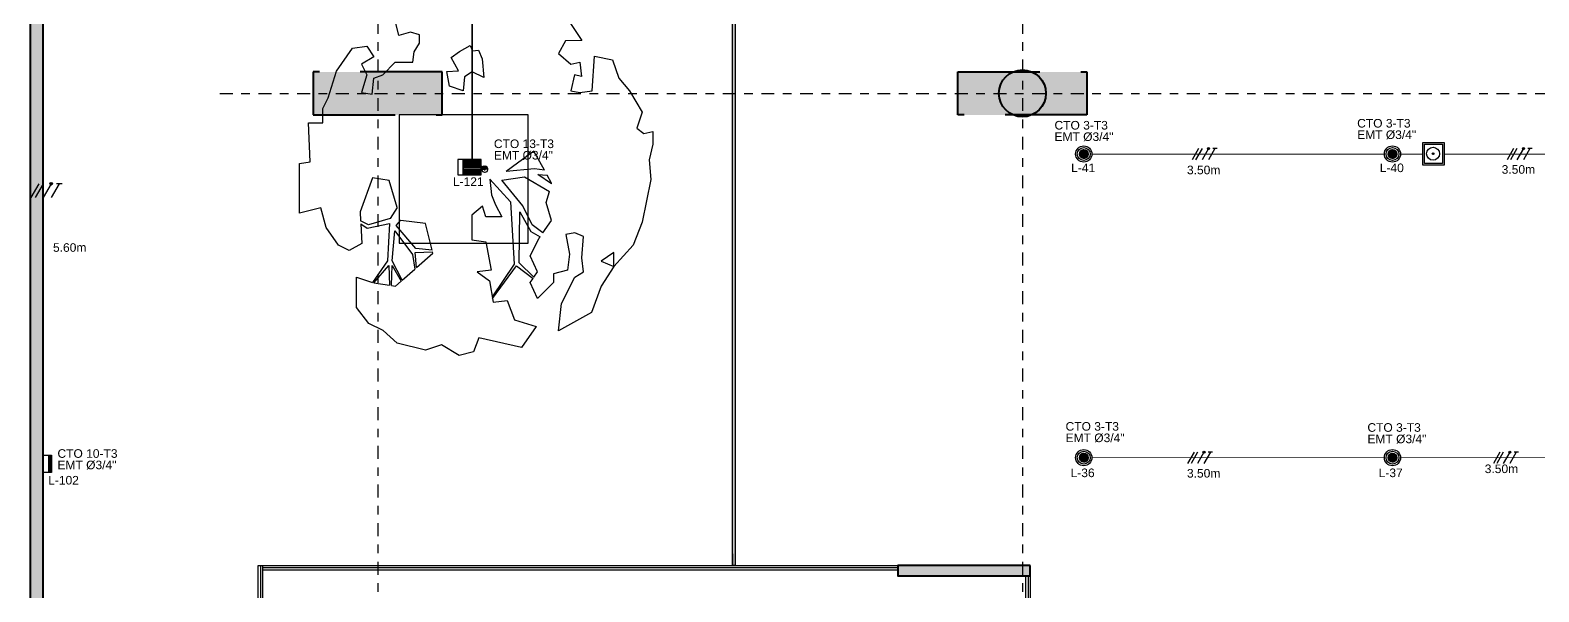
# Model space of a CAD drawing. Header units: millimetres. Extents: x -1568 to 501, y 36 to 962.
# Drawn here: x 238.93 to 256.48, y 63.11 to 69.65 of the extents above; entities that cross this region are included whole.
import ezdxf
from ezdxf.enums import TextEntityAlignment as Align
from ezdxf.lldxf.tags import DXFTag

# ---------------------------------------------------------------- set-up
doc = ezdxf.new("R2010")
doc.units = ezdxf.units.MM
doc.linetypes.add('CENTER', pattern=[0.7, 0.3, -0.2, 0, -0.2])
doc.linetypes.add('HIDDEN2', pattern=[4.7625, 3.175, -1.5875])
for name, color, linetype in [('-ALAMBRADO', 7, 'Continuous'), ('AMOBLAMIENTO', 252, 'Continuous'), ('AREA PARQUEO', 253, 'Continuous'), ('EJE-ESTRUCTURA', 254, 'CENTER'), ('GG_EMERGENCIA 03', 1, 'Continuous'), ('GG_ILUMINACIÓN 15', 3, 'Continuous'), ('JCA_COTAS', 252, 'Continuous'), ('JCA_HATCH 254', 252, 'Continuous'), ('LUZ LED INDIRECTA', 7, 'Continuous'), ('TEXTOS MEDIDAS', 7, 'Continuous')]:
    doc.layers.add(name, color=color, linetype=linetype)
for name, color, linetype, lineweight in [('-CN-GYD-TUBERÍA TOMACORRIENTE', 5, 'Continuous', 5), ('-CN-GYD-TUBERÍA TOMACORRIENTE PVC', 86, 'Continuous', 18), ('_TEXTO', 7, 'Continuous', 9), ('LUMINARIA DE EMERGENCIA PARA SOBREPONER', 1, 'Continuous', 25), ('TEXTOS', 7, 'Continuous', 20)]:
    doc.layers.add(name, color=color, linetype=linetype, lineweight=lineweight)
doc.layers.add('A-HATCH CONCRETO', color=7, linetype='Continuous', true_color=0xb8b8b8)
doc.layers.add('HACHTCOLUMNA', color=7, linetype='Continuous', true_color=0x404040)
doc.layers.add('Estructura', color=7, linetype='Continuous', lineweight=40, true_color=0x383838)
doc.layers.add('Muro', color=7, linetype='Continuous', lineweight=40, true_color=0x2b2b2b)
doc.styles.add('CORPORATIVO', font='simplex.shx')
doc.styles.get("Standard").update_dxf_attribs({"font": 'arial.ttf'})
tags = doc.linetypes.add('EMT_LINE', pattern='A,0.5,-0.2,["EMT",Standard,S=0.1,R=0,X=-0.1,Y=-0.05],-0.25', length=0.95).pattern_tags.tags
tags[6] = DXFTag(74, 10)
tags = doc.linetypes.add('PVC_LINE', pattern='A,0.5,-0.2,["PVC",Standard,S=0.1,R=0,X=-0.1,Y=-0.05],-0.25', length=0.95).pattern_tags.tags
tags[6] = DXFTag(74, 10)

# ---------------------------------------------------------------- blocks, each defined once
blk = doc.blocks.new('Estructura cubierta')
at = {"layer": 'HACHTCOLUMNA'}
h = blk.add_hatch(color=256, dxfattribs=at)
h.paths.add_polyline_path([(1954.25, -5893.749), (1954.25, -5894.249), (1955.75, -5894.249), (1955.75, -5893.749)])
h.paths.add_polyline_path([(1963.25, -5893.749), (1963.25, -5894.249), (1961.75, -5894.249), (1961.75, -5893.749)])
h.paths.add_polyline_path([(1970.25, -5893.749), (1970.25, -5894.249), (1971.75, -5894.249), (1971.75, -5893.749)])
h.paths.add_polyline_path([(1979.248, -5893.749), (1979.248, -5894.249), (1977.748, -5894.249), (1977.748, -5893.749)])
at = {"layer": 'JCA_HATCH 254', "transparency": 33554687}
h = blk.add_hatch(dxfattribs=at)
h.set_pattern_fill('ANGLE', color=256)
h.set_pattern_definition([(0, (0, 0), (0, 6.985), [5.08, -1.905]), (90, (0, 0), (-6.985, 4e-16), [5.08, -1.905])])
h.paths.add_polyline_path([(1955.25, -5904.924), (1955.25, -5903.424), (1954.75, -5903.424), (1954.75, -5904.924)])
h.paths.add_polyline_path([(1955.25, -5909.549), (1955.25, -5911.949), (1954.75, -5911.949), (1954.75, -5909.549)])
h.paths.add_polyline_path([(1954.25, -5893.749), (1954.25, -5894.249), (1955.75, -5894.249), (1955.75, -5893.749)])
h.paths.add_polyline_path([(1963.25, -5893.749), (1963.25, -5894.249), (1961.75, -5894.249), (1961.75, -5893.749)])
h.paths.add_polyline_path([(1970.25, -5893.749), (1970.25, -5894.249), (1971.75, -5894.249), (1971.75, -5893.749)])
at = {"layer": 'EJE-ESTRUCTURA', "ltscale": 0.5}
for p, q in [((1955, -5855.354), (1955, -5914.914)), ((1962.5, -5855.354), (1962.5, -5914.914)), ((1953.163, -5893.999), (1984.533, -5893.999))]:
    blk.add_line(p, q, dxfattribs=at)
at = {"layer": 'Estructura', "linetype": 'HIDDEN2', "ltscale": 0.3}
for points in [[(1954.25, -5893.749), (1954.25, -5894.249), (1955.75, -5894.249), (1955.75, -5893.749)], [(1963.25, -5893.749), (1963.25, -5894.249), (1961.75, -5894.249), (1961.75, -5893.749)]]:
    blk.add_lwpolyline(points, close=True, dxfattribs=at)
blk = doc.blocks.new('ap-2')
for points in [[(-184.365, -96.7149), (-184.2503, -96.7094), (-184.2089, -96.7816), (-184.24, -96.8435), (-184.3434, -96.9158), (-184.4572, -96.9467), (-184.4262, -97.0706), (-184.7159, -97.0706), (-184.7262, -97.0087), (-184.9539, -97.019), (-184.9539, -96.9364), (-185.0366, -96.9364), (-185.0987, -96.9055), (-185.254, -96.8554), (-185.3885, -96.7625), (-185.3989, -96.6799), (-185.3368, -96.6386), (-185.2954, -96.7109), (-185.2333, -96.6799), (-185.1299, -96.7109), (-185.1195, -96.649), (-185.2126, -96.6386), (-185.2333, -96.587), (-185.3057, -96.5148), (-185.3057, -96.4116), (-185.3671, -96.4041), (-185.4177, -96.373), (-185.4647, -96.3724), (-185.48, -96.4255), (-185.4609, -96.4942), (-185.5716, -96.5207), (-185.6008, -96.441), (-185.6319, -96.373), (-185.6845, -96.3031), (-185.6989, -96.1948), (-185.6472, -96.102), (-185.6472, -95.9884), (-185.6679, -95.8955), (-185.6161, -95.813), (-185.6058, -95.7304), (-185.6161, -95.6169), (-185.5644, -95.5756), (-185.5437, -95.5033), (-185.4314, -95.43), (-185.4299, -95.524), (-185.3575, -95.5653), (-185.2954, -95.493), (-185.3057, -95.4414), (-185.223, -95.4311), (-185.2333, -95.4724), (-185.1402, -95.493), (-185.1299, -95.4414), (-185.1402, -95.3692), (-185.3402, -95.3561), (-185.3202, -95.2509), (-185.2126, -95.2144), (-185.1402, -95.1524), (-185.0159, -95.0786), (-184.9228, -95.1096), (-184.8918, -95.0683), (-184.9021, -95.0167), (-184.8297, -95.0167), (-184.7366, -95.0374), (-184.6228, -95.027), (-184.3745, -95.0786), (-184.24, -95.1302), (-184.1158, -95.2438), (-184.1986, -95.2438), (-184.1468, -95.316), (-184.1158, -95.2438), (-184.002, -95.316), (-183.8487, -95.3727), (-183.7409, -95.5646), (-183.9012, -95.5471), (-184.0537, -95.4708), (-184.0848, -95.4192), (-184.1675, -95.4296), (-184.2917, -95.4192), (-184.3124, -95.4708), (-184.302, -95.5224), (-184.1882, -95.5018), (-184.0951, -95.5121), (-184.0744, -95.5947), (-184.0227, -95.5947), (-183.9296, -95.6876), (-184.0227, -95.7289), (-184.0467, -95.7129)], [(-184.598, -95.6061), (-184.6524, -95.6851), (-184.6478, -95.6304)], [(-184.598, -95.6061), (-184.6021, -95.605), (-184.6478, -95.6304)], [(-184.6187, -95.8949), (-184.6394, -95.7628), (-184.5539, -95.6181)], [(-184.3127, -95.6553), (-184.3848, -95.605), (-184.4883, -95.636), (-184.5539, -95.6181)], [(-184.678, -95.6471), (-184.7883, -95.7082), (-184.6694, -95.8683)], [(-184.678, -95.6471), (-184.6853, -95.7039), (-184.6694, -95.8683)], [(-184.6248, -95.9652), (-184.5333, -95.9545), (-184.4763, -95.9318), (-184.4055, -95.894), (-184.4055, -95.9869), (-184.4676, -96.0075), (-184.4159, -96.0695), (-184.271, -96.0695), (-184.2607, -95.9869), (-184.0951, -95.9559), (-184.0848, -96.0385), (-184.033, -95.9662), (-183.9089, -95.9456), (-183.9192, -95.863), (-183.8054, -95.8217), (-183.7671, -95.6954), (-183.6447, -95.7797), (-183.7019, -96.0282), (-183.7019, -96.0282), (-183.6192, -96.0591), (-183.5985, -96.1417), (-183.6606, -96.2449), (-183.6295, -96.3378), (-183.6709, -96.5029), (-183.7433, -96.5855), (-183.7433, -96.5855), (-183.7847, -96.6681), (-183.8778, -96.7403), (-184.0537, -96.7403), (-184.0227, -96.6474), (-184.0225, -96.6465)], [(-184.3127, -95.6553), (-184.3587, -95.7174), (-184.4688, -95.7723), (-184.6187, -95.8949)], [(-184.0534, -95.7084), (-184.1386, -95.7934), (-184.4349, -95.7891), (-184.3206, -95.7258), (-184.29, -95.6712)], [(-184.0534, -95.7084), (-184.0848, -95.6876), (-184.1779, -95.7289), (-184.2813, -95.6773), (-184.29, -95.6712)], [(-184.1199, -95.8094), (-184.0467, -95.7129)], [(-183.9302, -95.9492), (-184.1199, -95.8094)], [(-184.6248, -95.9652), (-184.4923, -95.8431), (-184.1302, -95.8229)], [(-184.1302, -95.8229), (-183.9394, -95.9507)], [(-185.3327, -96.1899), (-185.369, -96.1403), (-185.4034, -96.0793), (-185.3729, -96.0641), (-185.3767, -96.0298), (-185.3251, -96.0088), (-185.2161, -95.9993), (-185.2505, -96.0679), (-185.22, -96.1118), (-185.1397, -96.1194), (-185.1665, -96.1995), (-185.2525, -96.2147), (-185.2563, -96.1461), (-185.3327, -96.1899)], [(-184.2117, -96.3004), (-184.3664, -96.3382), (-184.3848, -96.4823), (-184.3857, -96.4826)], [(-184.2117, -96.3004), (-184.2214, -96.3941), (-184.3557, -96.5084), (-184.3857, -96.4826)], [(-184.1107, -96.3901), (-184.1938, -96.296), (-184.2027, -96.2982)], [(-184.1107, -96.3901), (-184.1977, -96.398), (-184.2027, -96.2982)], [(-184.0373, -96.4732), (-184.1502, -96.532), (-184.3241, -96.5163), (-184.1858, -96.4138), (-184.1016, -96.4005)], [(-184.0373, -96.4732), (-184.1016, -96.4005)], [(-184.4594, -96.5038), (-184.6171, -96.5493), (-184.6334, -96.6468), (-184.4347, -96.7182), (-184.3819, -96.7157)], [(-184.4594, -96.5038), (-184.3952, -96.5438), (-184.3596, -96.6699), (-184.3819, -96.7157)], [(-184.0056, -96.5369), (-184.1226, -96.532), (-184.0318, -96.4795)], [(-184.0056, -96.5369), (-184.002, -96.5133), (-184.0318, -96.4795)], [(-184.365, -96.7149), (-184.3399, -96.6778), (-184.3675, -96.5478), (-184.1502, -96.5596), (-184.0225, -96.6465)], [(-184.0214, -96.639), (-184.1226, -96.5517), (-184.0074, -96.5485)], [(-184.0214, -96.639), (-184.0074, -96.5485)]]:
    blk.add_lwpolyline(points)
blk = doc.blocks.new('A$C2b4e84c0')
at = {"layer": 'A-HATCH CONCRETO', "ltscale": 0.01}
h = blk.add_hatch(color=256, dxfattribs=at)
h.dxf.hatch_style = 1
h.paths.add_polyline_path([(-1.393, 18.349), (-1.543, 18.349), (-1.543, -35.957), (-1.393, -35.957)])
h = blk.add_hatch(color=256, dxfattribs=at)
h.dxf.hatch_style = 1
h.paths.add_polyline_path([(10.09, -23.607), (8.55, -23.607), (8.55, -23.727), (10.09, -23.727)])
at = {"layer": 'JCA_HATCH 254'}
h = blk.add_hatch(color=256, dxfattribs=at)
h.dxf.hatch_style = 1
h.paths.add_polyline_path([(6.628, 11.197), (6.658, 11.197), (6.658, -23.607), (6.628, -23.607)])
blk.add_line((6.628, -23.468), (6.628, -23.607))
blk.add_lwpolyline([(6.628, 11.197), (6.658, 11.197), (6.658, -23.607), (6.628, -23.607)], close=True)
at = {"layer": 'AMOBLAMIENTO', "linetype": 'Continuous', "lineweight": -3, "ltscale": 0.3, "transparency": 33554687}
for p, q in [((1.11, -23.607), (8.55, -23.607)), ((1.135, -23.607), (1.135, -25.277)), ((8.55, -23.632), (1.16, -23.632)), ((10.065, -23.727), (10.065, -26.638))]:
    blk.add_line(p, q, dxfattribs=at)
for points in [[(1.16, -23.607), (1.16, -25.277), (1.11, -25.277), (1.11, -23.607)], [(1.16, -23.657), (8.55, -23.657), (8.55, -23.607)], [(10.09, -23.727), (10.09, -26.638), (10.04, -26.638), (10.04, -23.727), (10.09, -23.727)]]:
    blk.add_lwpolyline(points, dxfattribs=at)
at = {"layer": 'AREA PARQUEO'}
blk.add_lwpolyline([(2.75, -18.357), (2.75, -19.852), (4.25, -19.852), (4.25, -18.357)], close=True, dxfattribs=at)
at = {"layer": 'Estructura', "ltscale": 0.01}
blk.add_circle((10, -18.107), 0.273, dxfattribs=at)
at = {"layer": 'Muro'}
for points in [[(-1.543, -35.957), (-1.393, -35.957), (-1.393, 18.349), (-1.543, 18.349), (-1.543, -35.957)], [(10.09, -23.607), (8.55, -23.607), (8.55, -23.727), (10.09, -23.727), (10.09, -23.607)]]:
    blk.add_lwpolyline(points, dxfattribs=at)
at = {"layer": 'JCA_COTAS', "xscale": 2, "yscale": 2, "zscale": 2, "rotation": 270.0000001197043}
blk.add_blockref('ap-2', (195.733, -388.356), dxfattribs=at)
at = {"layer": 'Muro'}
blk.add_blockref('Estructura cubierta', (-1952.5, 5875.892), dxfattribs=at)
blk = doc.blocks.new('A$C186cc0d2')
at = {"lineweight": 5}
h = blk.add_hatch(dxfattribs=at)
h.set_pattern_fill('ANSI31', color=8, scale=0.0005)
h.set_pattern_definition([(45, (0.06305, 0.06305), (-0.00112253, 0.00112253), [])])
edge = h.paths.add_edge_path()
edge.add_arc((0.063, 0.063), 0.0342, 0, 360)
at = {"ltscale": 0.3}
for radius in [0.063, 0.05, 0.0342]:
    blk.add_circle((0.063, 0.063, 0), radius, dxfattribs=at)
blk = doc.blocks.new('GG_BALA COB SP 1')
at = {"lineweight": 5}
h = blk.add_hatch(dxfattribs=at)
h.set_pattern_fill('ANSI31', color=8)
h.paths.add_polyline_path([(100, -18), (-100, -18), (-100, -50), (100, -50)])
at = {"ltscale": 0.3}
for points in [[(-100, 50), (100, 50), (100, -50), (-100, -50), (-100, 50)], [(-100, -18), (100, -18)]]:
    blk.add_lwpolyline(points, dxfattribs=at)
blk = doc.blocks.new('A$Cc7fbbbd8')
at = {"layer": 'GG_EMERGENCIA 03', "ltscale": 0.3}
h = blk.add_hatch(dxfattribs=at)
h.set_pattern_fill('ANSI31', color=256, scale=0.0005, angle=90)
h.set_pattern_definition([(135, (0.0614115, 0.0595737), (-0.00112253, -0.00112253), [])])
edge = h.paths.add_edge_path()
edge.add_arc((0.0614, 0.1), 0.00475, 0, 360)
for points in [[(-0.005, 0.0348), (-0.005, 0.1606), (0.1278, 0.1606), (0.1278, 0.0348)], [(0.005, 0.0448), (0.005, 0.1506), (0.1178, 0.1506), (0.1178, 0.0448)]]:
    blk.add_lwpolyline(points, close=True, dxfattribs=at)
for radius in [0.0376, 0.00475]:
    blk.add_circle((0.0614, 0.1), radius, dxfattribs=at)
blk = doc.blocks.new('3x')
at = {"layer": '-ALAMBRADO'}
h = blk.add_hatch(color=256, dxfattribs=at)
edge = h.paths.add_edge_path()
edge.add_arc((0.078, 0.13), 0.025, 0, 360)
for p, q in [((-0.152, 0.13), (-0.302, -0.13)), ((-0.072, 0.13), (-0.222, -0.13)), ((0.078, 0.13), (-0.072, -0.13)), ((0.228, 0.13), (0.078, -0.13))]:
    blk.add_line(p, q, dxfattribs=at)
blk.add_lwpolyline([(0.278, 0.13), (0.178, 0.13)], dxfattribs=at)
blk.add_circle((0.078, 0.13), 0.025, dxfattribs=at)
blk = doc.blocks.new('*U60')
at = {"layer": '-ALAMBRADO'}
blk.add_blockref('3x', (0, 0), dxfattribs=at)
blk = doc.blocks.new('A$C8c352c3c')
at = {"color": 2}
for p, q in [((0.289, 0.18), (0.079, 0.18)), ((0.079, 0.18), (0.079, 0)), ((0.289, 0), (0.289, 0.18)), ((0.349, 0.18), (0.293, 0.18)), ((0.293, 0), (0.293, 0.18)), ((0.349, 0), (0.349, 0.18)), ((0.009, 0.097), (0.009, 0.112)), ((0.009, 0.112), (0.019, 0.112)), ((0.019, 0.097), (0.009, 0.097)), ((0.019, 0.112), (0.053, 0.112)), ((0.019, 0.083), (0.019, 0.097)), ((0.019, 0.097), (0.079, 0.097)), ((0.079, 0.083), (0.019, 0.083)), ((0.042, 0.119), (0.03, 0.119)), ((0.03, 0.119), (0.03, 0.112)), ((0.03, 0.076), (0.03, 0.083)), ((0.042, 0.076), (0.03, 0.076)), ((0.042, 0.119), (0.042, 0.112)), ((0.042, 0.076), (0.042, 0.083)), ((0.063, 0.112), (0.053, 0.112)), ((0.053, 0.097), (0.063, 0.097)), ((0.063, 0.097), (0.063, 0.112)), ((0.073, 0.097), (0.073, 0.105)), ((0.073, 0.105), (0.079, 0.105)), ((0.073, 0.075), (0.073, 0.083)), ((0.079, 0.075), (0.073, 0.075)), ((0.289, 0.174), (0.079, 0.174)), ((0.289, 0.167), (0.079, 0.167)), ((0.289, 0.158), (0.079, 0.158)), ((0.289, 0.146), (0.079, 0.146)), ((0.289, 0.135), (0.079, 0.135)), ((0.289, 0.122), (0.079, 0.122)), ((0.289, 0.108), (0.079, 0.108)), ((0.289, 0.09), (0.079, 0.09)), ((0.289, 0.072), (0.079, 0.072)), ((0.289, 0.058), (0.079, 0.058)), ((0.289, 0.045), (0.079, 0.045)), ((0.289, 0.034), (0.079, 0.034)), ((0.289, 0.022), (0.079, 0.022)), ((0.289, 0.013), (0.079, 0.013)), ((0.289, 0.006), (0.079, 0.006)), ((0.079, 0), (0.289, 0)), ((0.289, 0.174), (0.293, 0.174)), ((0.289, 0.006), (0.293, 0.006)), ((0.293, 0), (0.349, 0))]:
    blk.add_line(p, q, dxfattribs=at)
for major_axis, start_param, end_param in [((0.0255, 0.0255), 5.050177, 10.042728), ((-0.0255, 0.0255), 2.523643, 2.911994)]:
    blk.add_ellipse((0.036, 0.113), major_axis=major_axis, ratio=1, start_param=start_param, end_param=end_param, dxfattribs=at)
at = {"color": 7, "style": 'CORPORATIVO'}
blk.add_attdef('CIRCUITO', text='', height=0.005, rotation=90, dxfattribs=at).set_placement((0.392, 0.242), align=Align.TOP_LEFT)

msp = doc.modelspace()

# ---------------------------------------------------------------- linework, layer by layer
at = {"layer": '-CN-GYD-TUBERÍA TOMACORRIENTE', "linetype": 'EMT_LINE', "const_width": 0.01, "elevation": 0}
for points in [[(254.686, 68.204), (251.284, 68.204)], [(255.132, 68.204), (254.875, 68.204)], [(258.25, 68.204), (255.384, 68.204)], [(254.686, 64.669), (251.284, 64.669)], [(254.875, 64.669), (258.25, 64.669)]]:
    msp.add_lwpolyline(points, dxfattribs=at)
at = {"layer": '-CN-GYD-TUBERÍA TOMACORRIENTE PVC', "linetype": 'PVC_LINE', "ltscale": 10, "const_width": 0.02}
for points in [[(244.074, 75.961), (244.074, 68.141)], [(239.083, 69.913), (239.083, 64.696)], [(239.083, 64.496), (239.083, 59.278)]]:
    msp.add_lwpolyline(points, dxfattribs=at)

# ---------------------------------------------------------------- block references
msp.add_blockref('A$C2b4e84c0', (240.476, 87.018))
at = {"rotation": 180}
msp.add_blockref('A$C8c352c3c', (244.258, 68.141), dxfattribs=at)
at = {"layer": '_TEXTO', "linetype": 'Continuous', "ltscale": 10}
for p, xscale, yscale, zscale in [((252.602, 68.203, 0), 0.5, 0.5, 320), ((256.265, 68.203, 0), 0.5, 0.5, 320), ((239.13, 67.778), 0.6253617284658048, 0.6253617284658048, 166.7631275908813), ((252.549, 64.667, 0), 0.5, 0.5, 320), ((256.106, 64.667, 0), 0.5, 0.5, 320)]:
    msp.add_blockref('*U60', p, dxfattribs=dict(at, xscale=xscale, yscale=yscale, zscale=zscale))
at = {"layer": 'GG_ILUMINACIÓN 15', "ltscale": 0.1, "xscale": 0.001, "yscale": 0.001, "zscale": 0.001, "rotation": 90}
msp.add_blockref('GG_BALA COB SP 1', (239.133, 64.596), dxfattribs=at)
at = {"layer": 'LUMINARIA DE EMERGENCIA PARA SOBREPONER', "xscale": 2, "yscale": 2, "zscale": 2, "rotation": 90}
msp.add_blockref('A$Cc7fbbbd8', (255.453, 68.085, 0), dxfattribs=at)
at = {"layer": 'LUZ LED INDIRECTA', "xscale": 1.5, "yscale": 1.5}
for p in [(251.095, 68.11), (254.686, 68.11), (251.095, 64.574), (254.686, 64.574)]:
    msp.add_blockref('A$C186cc0d2', p, dxfattribs=at)

# ---------------------------------------------------------------- texts
at = {"layer": 'TEXTOS', "char_height": 0.1, "attachment_point": 1}
for s, insert, width in [('\\A1;\\pxsm0.8;CTO 3-T3\\PEMT Ø3/4"       ', (250.849, 68.59), 0.78217), ('\\A1;\\pxsm0.8;CTO 3-T3\\PEMT Ø3/4"       ', (254.37, 68.613), 0.78217), ('\\A1;\\pxsm0.8;CTO 13-T3\\PEMT Ø3/4"       ', (244.328, 68.374), 0.78217), ('\\A1;\\pxsm0.8;CTO 3-T3\\PEMT Ø3/4"       ', (250.978, 65.083), 0.78217), ('\\A1;\\pxsm0.8;CTO 3-T3\\PEMT Ø3/4"       ', (254.489, 65.07), 0.78217), ('\\A1;\\pxsm0.8;CTO 10-T3\\PEMT Ø3/4"       ', (239.251, 64.767), 0.78217), ('\\A1;\\pxsm0.8;L-102', (239.143, 64.456), 0.13074)]:
    msp.add_mtext(s, dxfattribs=dict(at, insert=insert, width=width))
for s, width, heights, insert in [('L-41', 0.17726, [0], (251.043, 68.094)), ('L-40', 0.17726, [0], (254.633, 68.094)), ('\\pxqc;L-121', 0.27392, [0.1], (243.893, 67.933)), ('L-36', 0.17726, [0], (251.036, 64.542)), ('L-37', 0.17726, [0], (254.62, 64.542))]:
    msp.add_mtext_dynamic_manual_height_columns(s, width=width, gutter_width=0.325, heights=heights, dxfattribs=dict(at, insert=insert))
at = {"layer": 'TEXTOS MEDIDAS', "char_height": 0.1, "attachment_point": 1}
for s, insert, width in [('\\A1;\\pxsm0.8;3.50m', (252.39, 68.069), 0.6806), ('\\A1;\\pxsm0.8;3.50m', (256.051, 68.075), 0.6806), ('\\A1;\\pxsm0.8;5.60m', (239.199, 67.166), 0.26621), ('\\A1;\\pxsm0.8;3.50m', (255.854, 64.589), 0.6806), ('\\A1;\\pxsm0.8;3.50m', (252.39, 64.537), 0.6806)]:
    msp.add_mtext(s, dxfattribs=dict(at, insert=insert, width=width))

doc.saveas('drawing.dxf')
